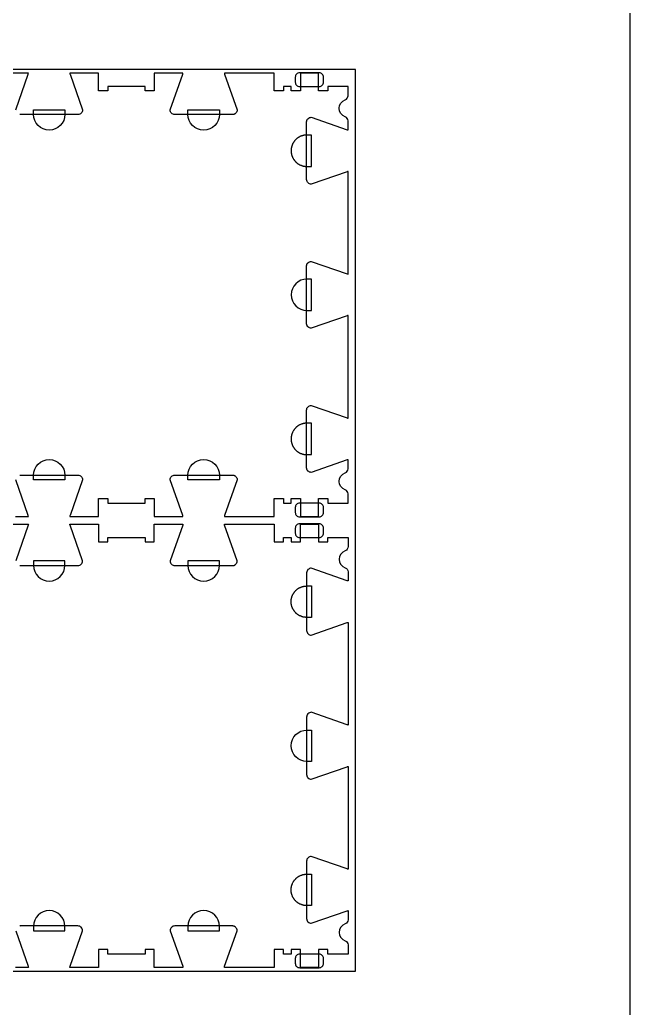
# Model space of a CAD drawing. Extents: x -13885 to -10701, y -19593 to -11999.
# Drawn here: x -11527 to -10701, y -15293 to -13956 of the extents above; entities that cross this region are included whole.
import ezdxf

# ---------------------------------------------------------------- set-up
doc = ezdxf.new("R2010")
doc.units = 0
for name, color, linetype in [('0_SHEET_SPRUCEPLY_2440X122', 1, 'CONTINUOUS'), ('4_ANYTOOL_CUTTHROUGH_OUTSI', 5, 'CONTINUOUS'), ('5_ANYTOOL_HALF_MILL_9MM_IN', 3, 'CONTINUOUS'), ('DONOTCUT', 18, 'CONTINUOUS')]:
    doc.layers.add(name, color=color, linetype=linetype)

msp = doc.modelspace()

# ---------------------------------------------------------------- linework, layer by layer
at = {"layer": '0_SHEET_SPRUCEPLY_2440X122'}
msp.add_lwpolyline([(-13513.1, -14023.3), (-13513.1, -15243.3), (-11073.1, -15243.3), (-11073.1, -14023.3)], close=True, dxfattribs=at)
at = {"layer": '4_ANYTOOL_CUTTHROUGH_OUTSI', "color": 5}
for points in [[(-11532.4, -14078.2), (-11515.5, -14029.9), (-11515.5, -14029.9, 0.061485), (-11515.3, -14028.5), (-11582.5, -14028.5)], [(-11526.9, -14572.1), (-11526.8, -14572.1), (-11526.6, -14572), (-11526.5, -14572), (-11526.3, -14572), (-11526.2, -14572), (-11448.2, -14572, -0.414214), (-11441.9, -14578.3), (-11441.9, -14578.3), (-11442, -14578.4), (-11458.9, -14626.6), (-11458.9, -14626.6, 0.061485), (-11459.1, -14628), (-11420.5, -14628), (-11420.5, -14604), (-11408, -14604), (-11408, -14610), (-11357.5, -14610), (-11357.5, -14604), (-11345, -14604), (-11345, -14628), (-11306.4, -14628), (-11306.4, -14628, 0.061485), (-11306.6, -14626.6), (-11323.5, -14578.4), (-11323.5, -14578.3), (-11323.5, -14578.3), (-11323.5, -14578.3, -0.414214), (-11317.3, -14572), (-11239.3, -14572), (-11239.1, -14572), (-11239, -14572), (-11238.8, -14572), (-11238.7, -14572.1), (-11238.5, -14572.1), (-11238.4, -14572.1), (-11238.2, -14572.1), (-11238.1, -14572.1), (-11237.9, -14572.2), (-11237.8, -14572.2), (-11237.6, -14572.3), (-11237.5, -14572.3), (-11237.3, -14572.3), (-11237.2, -14572.4), (-11237, -14572.5), (-11236.9, -14572.5), (-11236.8, -14572.6), (-11236.6, -14572.6), (-11236.5, -14572.7), (-11236.3, -14572.8), (-11236.2, -14572.8), (-11236.1, -14572.9), (-11235.9, -14573), (-11235.8, -14573.1), (-11235.7, -14573.2), (-11235.6, -14573.3), (-11235.4, -14573.4), (-11235.3, -14573.5), (-11235.2, -14573.6), (-11235.1, -14573.7), (-11235, -14573.8), (-11234.9, -14573.9, -0.198912), (-11233, -14578.3), (-11233, -14578.3), (-11233.1, -14578.4), (-11249.9, -14626.6), (-11249.9, -14626.6, 0.061485), (-11250.2, -14628), (-11232.7, -14628), (-11183, -14628), (-11183, -14604), (-11170.5, -14604), (-11170.5, -14610), (-11160, -14610), (-11160, -14604), (-11147.5, -14604), (-11147.5, -14628), (-11123, -14628), (-11123, -14604), (-11110.5, -14604), (-11110.5, -14610), (-11083, -14610), (-11083, -14597.6), (-11083, -14597.6, 0.317837), (-11086.8, -14592.2, -0.707107), (-11086.8, -14569.1, 0.317837), (-11083, -14563.7), (-11083, -14551.3, 0.061485), (-11084.4, -14551.5), (-11132.7, -14568.4), (-11132.7, -14568.4), (-11132.7, -14568.4), (-11132.7, -14568.4, -0.198912), (-11137.2, -14566.6), (-11137.3, -14566.5), (-11137.4, -14566.4), (-11137.5, -14566.3), (-11137.6, -14566.2), (-11137.7, -14566), (-11137.8, -14565.9), (-11137.8, -14565.8), (-11137.9, -14565.7), (-11138, -14565.5), (-11138.1, -14565.4), (-11138.2, -14565.3), (-11138.2, -14565.1), (-11138.3, -14565), (-11138.4, -14564.9), (-11138.5, -14564.7), (-11138.5, -14564.6), (-11138.6, -14564.4), (-11138.6, -14564.3), (-11138.7, -14564.1), (-11138.7, -14564), (-11138.8, -14563.8), (-11138.8, -14563.7), (-11138.8, -14563.5), (-11138.9, -14563.4), (-11138.9, -14563.2), (-11138.9, -14563.1), (-11138.9, -14562.9), (-11139, -14562.8), (-11139, -14562.6), (-11139, -14562.5), (-11139, -14562.3), (-11139, -14562.2), (-11139, -14484.2, -0.414214), (-11132.7, -14477.9), (-11132.7, -14477.9), (-11132.7, -14477.9), (-11084.4, -14494.8), (-11084.4, -14494.8, 0.061485), (-11083, -14495.1), (-11083, -14356.4, 0.061485), (-11084.4, -14356.6), (-11132.7, -14373.5), (-11132.7, -14373.5), (-11132.7, -14373.5), (-11132.7, -14373.5, -0.198912), (-11137.2, -14371.7), (-11137.3, -14371.6), (-11137.4, -14371.5), (-11137.5, -14371.4), (-11137.6, -14371.3), (-11137.7, -14371.1), (-11137.8, -14371), (-11137.8, -14370.9), (-11137.9, -14370.8), (-11138, -14370.6), (-11138.1, -14370.5), (-11138.2, -14370.4), (-11138.2, -14370.2), (-11138.3, -14370.1), (-11138.4, -14370), (-11138.5, -14369.8), (-11138.5, -14369.7), (-11138.6, -14369.5), (-11138.6, -14369.4), (-11138.7, -14369.2), (-11138.7, -14369.1), (-11138.8, -14368.9), (-11138.8, -14368.8), (-11138.8, -14368.6), (-11138.9, -14368.5), (-11138.9, -14368.3), (-11138.9, -14368.2), (-11138.9, -14368), (-11139, -14367.9), (-11139, -14367.7), (-11139, -14367.6), (-11139, -14367.4), (-11139, -14367.3), (-11139, -14289.3), (-11139, -14289.1), (-11139, -14289), (-11139, -14288.8), (-11139, -14288.7), (-11138.9, -14288.5), (-11138.9, -14288.4), (-11138.9, -14288.2), (-11138.9, -14288.1), (-11138.8, -14287.9), (-11138.8, -14287.8), (-11138.8, -14287.6), (-11138.7, -14287.5), (-11138.7, -14287.3), (-11138.6, -14287.2), (-11138.6, -14287), (-11138.5, -14286.9), (-11138.5, -14286.7), (-11138.4, -14286.6), (-11138.3, -14286.5), (-11138.2, -14286.3), (-11138.2, -14286.2), (-11138.1, -14286.1), (-11138, -14285.9), (-11137.9, -14285.8), (-11137.8, -14285.7), (-11137.8, -14285.5), (-11137.7, -14285.4), (-11137.6, -14285.3), (-11137.5, -14285.2), (-11137.4, -14285.1), (-11137.3, -14285), (-11137.2, -14284.9, -0.198912), (-11132.7, -14283), (-11132.7, -14283), (-11132.7, -14283), (-11084.4, -14299.9), (-11084.4, -14299.9, 0.061485), (-11083, -14300.2), (-11083, -14161.5, 0.061485), (-11084.4, -14161.7), (-11132.7, -14178.6), (-11132.7, -14178.6), (-11132.7, -14178.6), (-11132.7, -14178.6, -0.414214), (-11139, -14172.4), (-11139, -14094.4), (-11139, -14094.2), (-11139, -14094.1), (-11139, -14093.9), (-11139, -14093.8), (-11138.9, -14093.6), (-11138.9, -14093.5), (-11138.9, -14093.3), (-11138.9, -14093.2), (-11138.8, -14093), (-11138.8, -14092.9), (-11138.8, -14092.7), (-11138.7, -14092.6), (-11138.7, -14092.4), (-11138.6, -14092.3), (-11138.6, -14092.1), (-11138.5, -14092), (-11138.5, -14091.8), (-11138.4, -14091.7), (-11138.3, -14091.6), (-11138.2, -14091.4), (-11138.2, -14091.3), (-11138.1, -14091.2), (-11138, -14091), (-11137.9, -14090.9), (-11137.8, -14090.8), (-11137.8, -14090.6), (-11137.7, -14090.5), (-11137.6, -14090.4), (-11137.5, -14090.3), (-11137.4, -14090.2), (-11137.3, -14090.1), (-11137.2, -14090, -0.198912), (-11132.7, -14088.1), (-11132.7, -14088.1), (-11132.7, -14088.1), (-11084.4, -14105), (-11084.4, -14105, 0.061485), (-11083, -14105.3), (-11083, -14092.9, 0.317837), (-11086.8, -14087.5, -0.707107), (-11086.8, -14064.4, 0.317837), (-11083, -14058.9), (-11083, -14046.5), (-11110.5, -14046.5), (-11110.5, -14052.5), (-11123, -14052.5), (-11123, -14028.5), (-11147.5, -14028.5), (-11147.5, -14052.5), (-11160, -14052.5), (-11160, -14046.5), (-11170.5, -14046.5), (-11170.5, -14052.5), (-11183, -14052.5), (-11183, -14052.3), (-11183, -14052.3), (-11183, -14028.5), (-11250.2, -14028.5), (-11250.2, -14028.5, 0.061485), (-11249.9, -14029.9), (-11233.1, -14078.2), (-11233, -14078.2), (-11233, -14078.3), (-11233, -14078.3, -0.198912), (-11234.9, -14082.7), (-11235, -14082.8), (-11235.1, -14082.9), (-11235.2, -14083), (-11235.3, -14083.1), (-11235.4, -14083.2), (-11235.6, -14083.3), (-11235.7, -14083.4), (-11235.8, -14083.5), (-11235.9, -14083.6), (-11236.1, -14083.6), (-11236.2, -14083.7), (-11236.3, -14083.8), (-11236.5, -14083.9), (-11236.6, -14083.9), (-11236.8, -14084), (-11236.9, -14084.1), (-11237, -14084.1), (-11237.2, -14084.2), (-11237.3, -14084.2), (-11237.5, -14084.3), (-11237.6, -14084.3), (-11237.8, -14084.3), (-11237.9, -14084.4), (-11238.1, -14084.4), (-11238.2, -14084.4), (-11238.4, -14084.5), (-11238.5, -14084.5), (-11238.7, -14084.5), (-11238.8, -14084.5), (-11239, -14084.5), (-11239.1, -14084.5), (-11239.3, -14084.5), (-11317.3, -14084.5, -0.414214), (-11323.5, -14078.3), (-11323.5, -14078.2), (-11323.5, -14078.2), (-11306.6, -14029.9), (-11306.6, -14029.9, 0.061485), (-11306.4, -14028.5), (-11345, -14028.5), (-11345, -14052.5), (-11357.5, -14052.5), (-11357.5, -14046.5), (-11408, -14046.5), (-11408, -14052.5), (-11420.5, -14052.5), (-11420.5, -14028.5), (-11459.1, -14028.5), (-11459.1, -14028.5, 0.061485), (-11458.9, -14029.9), (-11442, -14078.2), (-11441.9, -14078.2), (-11441.9, -14078.3), (-11441.9, -14078.3, -0.414214), (-11448.2, -14084.5), (-11526.2, -14084.5), (-11526.3, -14084.5), (-11526.5, -14084.5), (-11526.6, -14084.5), (-11526.8, -14084.5), (-11526.9, -14084.5)], [(-11532.7, -14628), (-11515.3, -14628), (-11515.3, -14628, 0.061485), (-11515.5, -14626.6), (-11532.4, -14578.4)], [(-11582.5, -14638.5), (-11515.3, -14638.5), (-11515.3, -14638.5, -0.061485), (-11515.5, -14639.9), (-11532.4, -14688.2)], [(-11526.9, -14694.5), (-11526.8, -14694.5), (-11526.6, -14694.5), (-11526.5, -14694.5), (-11526.3, -14694.5), (-11526.2, -14694.5), (-11448.2, -14694.5, 0.414214), (-11441.9, -14688.3), (-11441.9, -14688.2), (-11442, -14688.2), (-11458.9, -14639.9), (-11458.9, -14639.9, -0.061485), (-11459.1, -14638.5), (-11420.5, -14638.5), (-11420.5, -14662.5), (-11408, -14662.5), (-11408, -14656.5), (-11357.5, -14656.5), (-11357.5, -14662.5), (-11345, -14662.5), (-11345, -14638.5), (-11306.4, -14638.5), (-11306.4, -14638.5, -0.061485), (-11306.6, -14639.9), (-11323.5, -14688.2), (-11323.5, -14688.2), (-11323.5, -14688.3), (-11323.5, -14688.3, 0.414214), (-11317.3, -14694.5), (-11239.3, -14694.5), (-11239.1, -14694.5), (-11239, -14694.5), (-11238.8, -14694.5), (-11238.7, -14694.5), (-11238.5, -14694.5), (-11238.4, -14694.5), (-11238.2, -14694.4), (-11238.1, -14694.4), (-11237.9, -14694.4), (-11237.8, -14694.3), (-11237.6, -14694.3), (-11237.5, -14694.3), (-11237.3, -14694.2), (-11237.2, -14694.2), (-11237, -14694.1), (-11236.9, -14694.1), (-11236.8, -14694), (-11236.6, -14693.9), (-11236.5, -14693.9), (-11236.3, -14693.8), (-11236.2, -14693.7), (-11236.1, -14693.6), (-11235.9, -14693.6), (-11235.8, -14693.5), (-11235.7, -14693.4), (-11235.6, -14693.3), (-11235.4, -14693.2), (-11235.3, -14693.1), (-11235.2, -14693), (-11235.1, -14692.9), (-11235, -14692.8), (-11234.9, -14692.7, 0.198912), (-11233, -14688.3), (-11233, -14688.2), (-11233.1, -14688.2), (-11249.9, -14639.9), (-11249.9, -14639.9, -0.061485), (-11250.2, -14638.5), (-11183, -14638.5), (-11183, -14662.5), (-11170.5, -14662.5), (-11170.5, -14656.5), (-11160, -14656.5), (-11160, -14662.5), (-11147.5, -14662.5), (-11147.5, -14638.5), (-11123, -14638.5), (-11123, -14662.5), (-11110.5, -14662.5), (-11110.5, -14656.5), (-11083, -14656.5), (-11083, -14668.9), (-11083, -14668.9, -0.317837), (-11086.8, -14674.4, 0.707107), (-11086.8, -14697.5, -0.317837), (-11083, -14702.9), (-11083, -14715.3, -0.061485), (-11084.4, -14715), (-11132.7, -14698.1), (-11132.7, -14698.1), (-11132.7, -14698.1), (-11132.7, -14698.1, 0.198912), (-11137.2, -14700), (-11137.3, -14700.1), (-11137.4, -14700.2), (-11137.5, -14700.3), (-11137.6, -14700.4), (-11137.7, -14700.5), (-11137.8, -14700.6), (-11137.8, -14700.8), (-11137.9, -14700.9), (-11138, -14701), (-11138.1, -14701.2), (-11138.2, -14701.3), (-11138.2, -14701.4), (-11138.3, -14701.6), (-11138.4, -14701.7), (-11138.5, -14701.8), (-11138.5, -14702), (-11138.6, -14702.1), (-11138.6, -14702.3), (-11138.7, -14702.4), (-11138.7, -14702.6), (-11138.8, -14702.7), (-11138.8, -14702.9), (-11138.8, -14703), (-11138.9, -14703.2), (-11138.9, -14703.3), (-11138.9, -14703.5), (-11138.9, -14703.6), (-11139, -14703.8), (-11139, -14703.9), (-11139, -14704.1), (-11139, -14704.2), (-11139, -14704.4), (-11139, -14782.4, 0.414214), (-11132.7, -14788.6), (-11132.7, -14788.6), (-11132.7, -14788.6), (-11084.4, -14771.7), (-11084.4, -14771.7, -0.061485), (-11083, -14771.5), (-11083, -14910.2, -0.061485), (-11084.4, -14909.9), (-11132.7, -14893), (-11132.7, -14893), (-11132.7, -14893), (-11132.7, -14893, 0.198912), (-11137.2, -14894.9), (-11137.3, -14895), (-11137.4, -14895.1), (-11137.5, -14895.2), (-11137.6, -14895.3), (-11137.7, -14895.4), (-11137.8, -14895.5), (-11137.8, -14895.7), (-11137.9, -14895.8), (-11138, -14895.9), (-11138.1, -14896.1), (-11138.2, -14896.2), (-11138.2, -14896.3), (-11138.3, -14896.5), (-11138.4, -14896.6), (-11138.5, -14896.7), (-11138.5, -14896.9), (-11138.6, -14897), (-11138.6, -14897.2), (-11138.7, -14897.3), (-11138.7, -14897.5), (-11138.8, -14897.6), (-11138.8, -14897.8), (-11138.8, -14897.9), (-11138.9, -14898.1), (-11138.9, -14898.2), (-11138.9, -14898.4), (-11138.9, -14898.5), (-11139, -14898.7), (-11139, -14898.8), (-11139, -14899), (-11139, -14899.1), (-11139, -14899.3), (-11139, -14977.3), (-11139, -14977.4), (-11139, -14977.6), (-11139, -14977.7), (-11139, -14977.9), (-11138.9, -14978), (-11138.9, -14978.2), (-11138.9, -14978.3), (-11138.9, -14978.5), (-11138.8, -14978.6), (-11138.8, -14978.8), (-11138.8, -14978.9), (-11138.7, -14979.1), (-11138.7, -14979.2), (-11138.6, -14979.4), (-11138.6, -14979.5), (-11138.5, -14979.7), (-11138.5, -14979.8), (-11138.4, -14980), (-11138.3, -14980.1), (-11138.2, -14980.2), (-11138.2, -14980.4), (-11138.1, -14980.5), (-11138, -14980.6), (-11137.9, -14980.8), (-11137.8, -14980.9), (-11137.8, -14981), (-11137.7, -14981.1), (-11137.6, -14981.3), (-11137.5, -14981.4), (-11137.4, -14981.5), (-11137.3, -14981.6), (-11137.2, -14981.7, 0.198912), (-11132.7, -14983.5), (-11132.7, -14983.5), (-11132.7, -14983.5), (-11084.4, -14966.6), (-11084.4, -14966.6, -0.061485), (-11083, -14966.4), (-11083, -15105.1, -0.061485), (-11084.4, -15104.8), (-11132.7, -15087.9), (-11132.7, -15087.9), (-11132.7, -15087.9), (-11132.7, -15087.9, 0.414214), (-11139, -15094.2), (-11139, -15172.2), (-11139, -15172.3), (-11139, -15172.5), (-11139, -15172.6), (-11139, -15172.8), (-11138.9, -15172.9), (-11138.9, -15173.1), (-11138.9, -15173.2), (-11138.9, -15173.4), (-11138.8, -15173.5), (-11138.8, -15173.7), (-11138.8, -15173.8), (-11138.7, -15174), (-11138.7, -15174.1), (-11138.6, -15174.3), (-11138.6, -15174.4), (-11138.5, -15174.6), (-11138.5, -15174.7), (-11138.4, -15174.9), (-11138.3, -15175), (-11138.2, -15175.1), (-11138.2, -15175.3), (-11138.1, -15175.4), (-11138, -15175.5), (-11137.9, -15175.7), (-11137.8, -15175.8), (-11137.8, -15175.9), (-11137.7, -15176), (-11137.6, -15176.2), (-11137.5, -15176.3), (-11137.4, -15176.4), (-11137.3, -15176.5), (-11137.2, -15176.6, 0.198912), (-11132.7, -15178.4), (-11132.7, -15178.4), (-11132.7, -15178.4), (-11084.4, -15161.5), (-11084.4, -15161.5, -0.061485), (-11083, -15161.3), (-11083, -15173.7, -0.317837), (-11086.8, -15179.1, 0.707107), (-11086.8, -15202.2, -0.317837), (-11083, -15207.6), (-11083, -15220), (-11110.5, -15220), (-11110.5, -15214), (-11123, -15214), (-11123, -15238), (-11147.5, -15238), (-11147.5, -15214), (-11160, -15214), (-11160, -15220), (-11170.5, -15220), (-11170.5, -15214), (-11183, -15214), (-11183, -15238), (-11250.2, -15238), (-11250.2, -15238, -0.061485), (-11249.9, -15236.6), (-11233.1, -15188.4), (-11233, -15188.3), (-11233, -15188.3), (-11233, -15188.3, 0.198912), (-11234.9, -15183.9), (-11235, -15183.8), (-11235.1, -15183.7), (-11235.2, -15183.6), (-11235.3, -15183.5), (-11235.4, -15183.4), (-11235.6, -15183.3), (-11235.7, -15183.2), (-11235.8, -15183.1), (-11235.9, -15183), (-11236.1, -15182.9), (-11236.2, -15182.8), (-11236.3, -15182.8), (-11236.5, -15182.7), (-11236.6, -15182.6), (-11236.8, -15182.6), (-11236.9, -15182.5), (-11237, -15182.5), (-11237.2, -15182.4), (-11237.3, -15182.3), (-11237.5, -15182.3), (-11237.6, -15182.3), (-11237.8, -15182.2), (-11237.9, -15182.2), (-11238.1, -15182.1), (-11238.2, -15182.1), (-11238.4, -15182.1), (-11238.5, -15182.1), (-11238.7, -15182.1), (-11238.8, -15182), (-11239, -15182), (-11239.1, -15182), (-11239.3, -15182), (-11317.3, -15182, 0.414214), (-11323.5, -15188.3), (-11323.5, -15188.3), (-11323.5, -15188.4), (-11306.6, -15236.6), (-11306.6, -15236.6, -0.061485), (-11306.4, -15238), (-11345, -15238), (-11345, -15214), (-11357.5, -15214), (-11357.5, -15220), (-11408, -15220), (-11408, -15214), (-11420.5, -15214), (-11420.5, -15238), (-11459.1, -15238), (-11459.1, -15238, -0.061485), (-11458.9, -15236.6), (-11442, -15188.4), (-11441.9, -15188.3), (-11441.9, -15188.3), (-11441.9, -15188.3, 0.414214), (-11448.2, -15182), (-11526.2, -15182), (-11526.3, -15182), (-11526.5, -15182), (-11526.6, -15182), (-11526.8, -15182.1), (-11526.9, -15182.1)], [(-11532.4, -15188.4), (-11515.5, -15236.6), (-11515.5, -15236.6, -0.061485), (-11515.3, -15238), (-11532.7, -15238)]]:
    msp.add_lwpolyline(points, format="xyb", dxfattribs=at)
at = {"layer": '5_ANYTOOL_HALF_MILL_9MM_IN', "color": 3}
for points in [[(-11148.4, -14028, 0.414214), (-11154.4, -14034), (-11154.4, -14040.5, 0.414214), (-11148.4, -14046.5), (-11122.1, -14046.5, 0.414214), (-11116.1, -14040.5), (-11116.1, -14034, 0.414214), (-11122.1, -14028)], [(-11465.9, -14084.3, -1), (-11508.4, -14084.3), (-11508.4, -14084), (-11508.4, -14078), (-11465.9, -14078), (-11465.9, -14084), (-11465.9, -14084.3)], [(-11257, -14084.3, -1), (-11299.5, -14084.3), (-11299.5, -14084), (-11299.5, -14078), (-11257, -14078), (-11257, -14084), (-11257, -14084.3)], [(-11138.7, -14307, 1), (-11138.7, -14349.5), (-11138.5, -14349.5), (-11132.5, -14349.5), (-11132.5, -14307), (-11138.5, -14307), (-11138.7, -14307)], [(-11508.4, -14572.3, -1), (-11465.9, -14572.3), (-11465.9, -14572.5), (-11465.9, -14578.5), (-11508.4, -14578.5), (-11508.4, -14572.5), (-11508.4, -14572.3)], [(-11299.5, -14572.3, -1), (-11257, -14572.3), (-11257, -14572.5), (-11257, -14578.5), (-11299.5, -14578.5), (-11299.5, -14572.5), (-11299.5, -14572.3)], [(-11148.4, -14610, 0.414214), (-11154.4, -14616), (-11154.4, -14622.5, 0.414214), (-11148.4, -14628.5), (-11122.1, -14628.5, 0.414214), (-11116.1, -14622.5), (-11116.1, -14616, 0.414214), (-11122.1, -14610)], [(-11148.4, -14638, 0.414214), (-11154.4, -14644), (-11154.4, -14650.5, 0.414214), (-11148.4, -14656.5), (-11122.1, -14656.5, 0.414214), (-11116.1, -14650.5), (-11116.1, -14644, 0.414214), (-11122.1, -14638)], [(-11508.4, -14694.3, 1), (-11465.9, -14694.3), (-11465.9, -14694), (-11465.9, -14688), (-11508.4, -14688), (-11508.4, -14694), (-11508.4, -14694.3)], [(-11299.5, -14694.3, 1), (-11257, -14694.3), (-11257, -14694), (-11257, -14688), (-11299.5, -14688), (-11299.5, -14694), (-11299.5, -14694.3)], [(-11138.7, -14959.5, -1), (-11138.7, -14917), (-11138.5, -14917), (-11132.5, -14917), (-11132.5, -14959.5), (-11138.5, -14959.5), (-11138.7, -14959.5)], [(-11465.9, -15182.3, 1), (-11508.4, -15182.3), (-11508.4, -15182.5), (-11508.4, -15188.5), (-11465.9, -15188.5), (-11465.9, -15182.5), (-11465.9, -15182.3)], [(-11257, -15182.3, 1), (-11299.5, -15182.3), (-11299.5, -15182.5), (-11299.5, -15188.5), (-11257, -15188.5), (-11257, -15182.5), (-11257, -15182.3)], [(-11148.4, -15220, 0.414214), (-11154.4, -15226), (-11154.4, -15232.5, 0.414214), (-11148.4, -15238.5), (-11122.1, -15238.5, 0.414214), (-11116.1, -15232.5), (-11116.1, -15226, 0.414214), (-11122.1, -15220)]]:
    msp.add_lwpolyline(points, format="xyb", close=True, dxfattribs=at)
for points in [[(-11138.7, -14112.1), (-11139.2, -14112.1), (-11139.7, -14112.2), (-11140.2, -14112.2), (-11140.7, -14112.2), (-11141.1, -14112.3), (-11141.6, -14112.3), (-11142.1, -14112.4), (-11142.6, -14112.5), (-11143.1, -14112.6), (-11143.6, -14112.7), (-11144.1, -14112.8), (-11144.6, -14113), (-11145.1, -14113.1), (-11145.6, -14113.3), (-11146.1, -14113.4), (-11146.6, -14113.6), (-11147.1, -14113.8), (-11147.5, -14114), (-11148, -14114.3), (-11148.5, -14114.5), (-11149, -14114.8), (-11149.4, -14115), (-11149.9, -14115.3), (-11150.4, -14115.6), (-11150.8, -14115.9), (-11151.3, -14116.2), (-11151.7, -14116.5), (-11152.1, -14116.9), (-11152.6, -14117.2), (-11153, -14117.6), (-11153.4, -14118), (-11153.8, -14118.4), (-11154.2, -14118.8), (-11154.5, -14119.2), (-11154.9, -14119.6), (-11155.2, -14120), (-11155.6, -14120.4), (-11155.9, -14120.9), (-11156.2, -14121.3), (-11156.5, -14121.8), (-11156.8, -14122.2), (-11157.1, -14122.7), (-11157.4, -14123.1), (-11157.6, -14123.6), (-11157.9, -14124.1), (-11158.1, -14124.6), (-11158.3, -14125.1), (-11158.5, -14125.6), (-11158.7, -14126.1), (-11158.9, -14126.5), (-11159, -14127), (-11159.2, -14127.5), (-11159.3, -14128), (-11159.4, -14128.5), (-11159.5, -14129), (-11159.6, -14129.5), (-11159.7, -14130), (-11159.8, -14130.5), (-11159.9, -14131), (-11159.9, -14131.5), (-11159.9, -14132), (-11160, -14132.4), (-11160, -14132.9), (-11160, -14133.4), (-11160, -14133.9), (-11160, -14134.3), (-11159.9, -14134.8), (-11159.9, -14135.3), (-11159.9, -14135.8), (-11159.8, -14136.3), (-11159.7, -14136.8), (-11159.6, -14137.2), (-11159.5, -14137.7), (-11159.4, -14138.2), (-11159.3, -14138.7), (-11159.2, -14139.2), (-11159, -14139.7), (-11158.9, -14140.2), (-11158.7, -14140.7), (-11158.5, -14141.2), (-11158.3, -14141.7), (-11158.1, -14142.2), (-11157.9, -14142.7), (-11157.6, -14143.1), (-11157.4, -14143.6), (-11157.1, -14144.1), (-11156.8, -14144.6), (-11156.5, -14145), (-11156.2, -14145.5), (-11155.9, -14145.9), (-11155.6, -14146.3), (-11155.2, -14146.8), (-11154.9, -14147.2), (-11154.5, -14147.6), (-11154.2, -14148), (-11153.8, -14148.4), (-11153.4, -14148.8), (-11153, -14149.2), (-11152.6, -14149.5), (-11152.1, -14149.9), (-11151.7, -14150.2), (-11151.3, -14150.5), (-11150.8, -14150.9), (-11150.4, -14151.2), (-11149.9, -14151.5), (-11149.4, -14151.7), (-11149, -14152), (-11148.5, -14152.3), (-11148, -14152.5), (-11147.5, -14152.7), (-11147.1, -14152.9), (-11146.6, -14153.1), (-11146.1, -14153.3), (-11145.6, -14153.5), (-11145.1, -14153.7), (-11144.6, -14153.8), (-11144.1, -14153.9), (-11143.6, -14154.1), (-11143.1, -14154.2), (-11142.6, -14154.3), (-11142.1, -14154.4), (-11141.6, -14154.4), (-11141.1, -14154.5), (-11140.7, -14154.5), (-11140.2, -14154.6), (-11139.7, -14154.6), (-11139.2, -14154.6), (-11138.7, -14154.6), (-11138.5, -14154.6), (-11132.5, -14154.6), (-11132.5, -14112.1), (-11138.5, -14112.1), (-11138.7, -14112.1)], [(-11138.7, -14501.9), (-11139.2, -14501.9), (-11139.7, -14502), (-11140.2, -14502), (-11140.7, -14502), (-11141.1, -14502.1), (-11141.6, -14502.1), (-11142.1, -14502.2), (-11142.6, -14502.3), (-11143.1, -14502.4), (-11143.6, -14502.5), (-11144.1, -14502.6), (-11144.6, -14502.8), (-11145.1, -14502.9), (-11145.6, -14503.1), (-11146.1, -14503.2), (-11146.6, -14503.4), (-11147.1, -14503.6), (-11147.5, -14503.8), (-11148, -14504.1), (-11148.5, -14504.3), (-11149, -14504.6), (-11149.4, -14504.8), (-11149.9, -14505.1), (-11150.4, -14505.4), (-11150.8, -14505.7), (-11151.3, -14506), (-11151.7, -14506.3), (-11152.1, -14506.7), (-11152.6, -14507), (-11153, -14507.4), (-11153.4, -14507.8), (-11153.8, -14508.2), (-11154.2, -14508.6), (-11154.5, -14509), (-11154.9, -14509.4), (-11155.2, -14509.8), (-11155.6, -14510.2), (-11155.9, -14510.7), (-11156.2, -14511.1), (-11156.5, -14511.6), (-11156.8, -14512), (-11157.1, -14512.5), (-11157.4, -14512.9), (-11157.6, -14513.4), (-11157.9, -14513.9), (-11158.1, -14514.4), (-11158.3, -14514.9), (-11158.5, -14515.4), (-11158.7, -14515.9), (-11158.9, -14516.3), (-11159, -14516.8), (-11159.2, -14517.3), (-11159.3, -14517.8), (-11159.4, -14518.3), (-11159.5, -14518.8), (-11159.6, -14519.3), (-11159.7, -14519.8), (-11159.8, -14520.3), (-11159.9, -14520.8), (-11159.9, -14521.3), (-11159.9, -14521.8), (-11160, -14522.2), (-11160, -14522.7), (-11160, -14523.2), (-11160, -14523.7), (-11160, -14524.1), (-11159.9, -14524.6), (-11159.9, -14525.1), (-11159.9, -14525.6), (-11159.8, -14526.1), (-11159.7, -14526.6), (-11159.6, -14527), (-11159.5, -14527.5), (-11159.4, -14528), (-11159.3, -14528.5), (-11159.2, -14529), (-11159, -14529.5), (-11158.9, -14530), (-11158.7, -14530.5), (-11158.5, -14531), (-11158.3, -14531.5), (-11158.1, -14532), (-11157.9, -14532.5), (-11157.6, -14532.9), (-11157.4, -14533.4), (-11157.1, -14533.9), (-11156.8, -14534.4), (-11156.5, -14534.8), (-11156.2, -14535.3), (-11155.9, -14535.7), (-11155.6, -14536.1), (-11155.2, -14536.6), (-11154.9, -14537), (-11154.5, -14537.4), (-11154.2, -14537.8), (-11153.8, -14538.2), (-11153.4, -14538.6), (-11153, -14539), (-11152.6, -14539.3), (-11152.1, -14539.7), (-11151.7, -14540), (-11151.3, -14540.3), (-11150.8, -14540.7), (-11150.4, -14541), (-11149.9, -14541.3), (-11149.4, -14541.5), (-11149, -14541.8), (-11148.5, -14542.1), (-11148, -14542.3), (-11147.5, -14542.5), (-11147.1, -14542.7), (-11146.6, -14542.9), (-11146.1, -14543.1), (-11145.6, -14543.3), (-11145.1, -14543.5), (-11144.6, -14543.6), (-11144.1, -14543.7), (-11143.6, -14543.9), (-11143.1, -14544), (-11142.6, -14544.1), (-11142.1, -14544.2), (-11141.6, -14544.2), (-11141.1, -14544.3), (-11140.7, -14544.3), (-11140.2, -14544.4), (-11139.7, -14544.4), (-11139.2, -14544.4), (-11138.7, -14544.4), (-11138.5, -14544.4), (-11132.5, -14544.4), (-11132.5, -14501.9), (-11138.5, -14501.9), (-11138.7, -14501.9)], [(-11138.7, -14764.6), (-11139.2, -14764.6), (-11139.7, -14764.6), (-11140.2, -14764.6), (-11140.7, -14764.5), (-11141.1, -14764.5), (-11141.6, -14764.4), (-11142.1, -14764.4), (-11142.6, -14764.3), (-11143.1, -14764.2), (-11143.6, -14764.1), (-11144.1, -14763.9), (-11144.6, -14763.8), (-11145.1, -14763.7), (-11145.6, -14763.5), (-11146.1, -14763.3), (-11146.6, -14763.1), (-11147.1, -14762.9), (-11147.5, -14762.7), (-11148, -14762.5), (-11148.5, -14762.3), (-11149, -14762), (-11149.4, -14761.7), (-11149.9, -14761.5), (-11150.4, -14761.2), (-11150.8, -14760.9), (-11151.3, -14760.5), (-11151.7, -14760.2), (-11152.1, -14759.9), (-11152.6, -14759.5), (-11153, -14759.2), (-11153.4, -14758.8), (-11153.8, -14758.4), (-11154.2, -14758), (-11154.5, -14757.6), (-11154.9, -14757.2), (-11155.2, -14756.8), (-11155.6, -14756.3), (-11155.9, -14755.9), (-11156.2, -14755.5), (-11156.5, -14755), (-11156.8, -14754.6), (-11157.1, -14754.1), (-11157.4, -14753.6), (-11157.6, -14753.1), (-11157.9, -14752.7), (-11158.1, -14752.2), (-11158.3, -14751.7), (-11158.5, -14751.2), (-11158.7, -14750.7), (-11158.9, -14750.2), (-11159, -14749.7), (-11159.2, -14749.2), (-11159.3, -14748.7), (-11159.4, -14748.2), (-11159.5, -14747.7), (-11159.6, -14747.2), (-11159.7, -14746.8), (-11159.8, -14746.3), (-11159.9, -14745.8), (-11159.9, -14745.3), (-11159.9, -14744.8), (-11160, -14744.3), (-11160, -14743.9), (-11160, -14743.4), (-11160, -14742.9), (-11160, -14742.4), (-11159.9, -14742), (-11159.9, -14741.5), (-11159.9, -14741), (-11159.8, -14740.5), (-11159.7, -14740), (-11159.6, -14739.5), (-11159.5, -14739), (-11159.4, -14738.5), (-11159.3, -14738), (-11159.2, -14737.5), (-11159, -14737), (-11158.9, -14736.5), (-11158.7, -14736.1), (-11158.5, -14735.6), (-11158.3, -14735.1), (-11158.1, -14734.6), (-11157.9, -14734.1), (-11157.6, -14733.6), (-11157.4, -14733.1), (-11157.1, -14732.7), (-11156.8, -14732.2), (-11156.5, -14731.8), (-11156.2, -14731.3), (-11155.9, -14730.9), (-11155.6, -14730.4), (-11155.2, -14730), (-11154.9, -14729.6), (-11154.5, -14729.2), (-11154.2, -14728.8), (-11153.8, -14728.4), (-11153.4, -14728), (-11153, -14727.6), (-11152.6, -14727.2), (-11152.1, -14726.9), (-11151.7, -14726.5), (-11151.3, -14726.2), (-11150.8, -14725.9), (-11150.4, -14725.6), (-11149.9, -14725.3), (-11149.4, -14725), (-11149, -14724.8), (-11148.5, -14724.5), (-11148, -14724.3), (-11147.5, -14724), (-11147.1, -14723.8), (-11146.6, -14723.6), (-11146.1, -14723.4), (-11145.6, -14723.3), (-11145.1, -14723.1), (-11144.6, -14723), (-11144.1, -14722.8), (-11143.6, -14722.7), (-11143.1, -14722.6), (-11142.6, -14722.5), (-11142.1, -14722.4), (-11141.6, -14722.3), (-11141.1, -14722.3), (-11140.7, -14722.2), (-11140.2, -14722.2), (-11139.7, -14722.2), (-11139.2, -14722.1), (-11138.7, -14722.1), (-11138.5, -14722.1), (-11132.5, -14722.1), (-11132.5, -14764.6), (-11138.5, -14764.6), (-11138.7, -14764.6)], [(-11138.7, -15154.4), (-11139.2, -15154.4), (-11139.7, -15154.4), (-11140.2, -15154.4), (-11140.7, -15154.3), (-11141.1, -15154.3), (-11141.6, -15154.2), (-11142.1, -15154.2), (-11142.6, -15154.1), (-11143.1, -15154), (-11143.6, -15153.9), (-11144.1, -15153.7), (-11144.6, -15153.6), (-11145.1, -15153.5), (-11145.6, -15153.3), (-11146.1, -15153.1), (-11146.6, -15152.9), (-11147.1, -15152.7), (-11147.5, -15152.5), (-11148, -15152.3), (-11148.5, -15152.1), (-11149, -15151.8), (-11149.4, -15151.5), (-11149.9, -15151.3), (-11150.4, -15151), (-11150.8, -15150.7), (-11151.3, -15150.3), (-11151.7, -15150), (-11152.1, -15149.7), (-11152.6, -15149.3), (-11153, -15149), (-11153.4, -15148.6), (-11153.8, -15148.2), (-11154.2, -15147.8), (-11154.5, -15147.4), (-11154.9, -15147), (-11155.2, -15146.6), (-11155.6, -15146.1), (-11155.9, -15145.7), (-11156.2, -15145.3), (-11156.5, -15144.8), (-11156.8, -15144.4), (-11157.1, -15143.9), (-11157.4, -15143.4), (-11157.6, -15142.9), (-11157.9, -15142.5), (-11158.1, -15142), (-11158.3, -15141.5), (-11158.5, -15141), (-11158.7, -15140.5), (-11158.9, -15140), (-11159, -15139.5), (-11159.2, -15139), (-11159.3, -15138.5), (-11159.4, -15138), (-11159.5, -15137.5), (-11159.6, -15137), (-11159.7, -15136.6), (-11159.8, -15136.1), (-11159.9, -15135.6), (-11159.9, -15135.1), (-11159.9, -15134.6), (-11160, -15134.1), (-11160, -15133.7), (-11160, -15133.2), (-11160, -15132.7), (-11160, -15132.2), (-11159.9, -15131.8), (-11159.9, -15131.3), (-11159.9, -15130.8), (-11159.8, -15130.3), (-11159.7, -15129.8), (-11159.6, -15129.3), (-11159.5, -15128.8), (-11159.4, -15128.3), (-11159.3, -15127.8), (-11159.2, -15127.3), (-11159, -15126.8), (-11158.9, -15126.3), (-11158.7, -15125.9), (-11158.5, -15125.4), (-11158.3, -15124.9), (-11158.1, -15124.4), (-11157.9, -15123.9), (-11157.6, -15123.4), (-11157.4, -15122.9), (-11157.1, -15122.5), (-11156.8, -15122), (-11156.5, -15121.6), (-11156.2, -15121.1), (-11155.9, -15120.7), (-11155.6, -15120.2), (-11155.2, -15119.8), (-11154.9, -15119.4), (-11154.5, -15119), (-11154.2, -15118.6), (-11153.8, -15118.2), (-11153.4, -15117.8), (-11153, -15117.4), (-11152.6, -15117), (-11152.1, -15116.7), (-11151.7, -15116.3), (-11151.3, -15116), (-11150.8, -15115.7), (-11150.4, -15115.4), (-11149.9, -15115.1), (-11149.4, -15114.8), (-11149, -15114.6), (-11148.5, -15114.3), (-11148, -15114.1), (-11147.5, -15113.8), (-11147.1, -15113.6), (-11146.6, -15113.4), (-11146.1, -15113.2), (-11145.6, -15113.1), (-11145.1, -15112.9), (-11144.6, -15112.8), (-11144.1, -15112.6), (-11143.6, -15112.5), (-11143.1, -15112.4), (-11142.6, -15112.3), (-11142.1, -15112.2), (-11141.6, -15112.1), (-11141.1, -15112.1), (-11140.7, -15112), (-11140.2, -15112), (-11139.7, -15112), (-11139.2, -15111.9), (-11138.7, -15111.9), (-11138.5, -15111.9), (-11132.5, -15111.9), (-11132.5, -15154.4), (-11138.5, -15154.4), (-11138.7, -15154.4)]]:
    msp.add_lwpolyline(points, close=True, dxfattribs=at)
at = {"layer": 'DONOTCUT'}
msp.add_lwpolyline([(-13884.8, -19592.7), (-10701.4, -19592.7), (-10701.4, -11999.3), (-13884.8, -11999.3)], close=True, dxfattribs=at)

doc.saveas('drawing.dxf')
